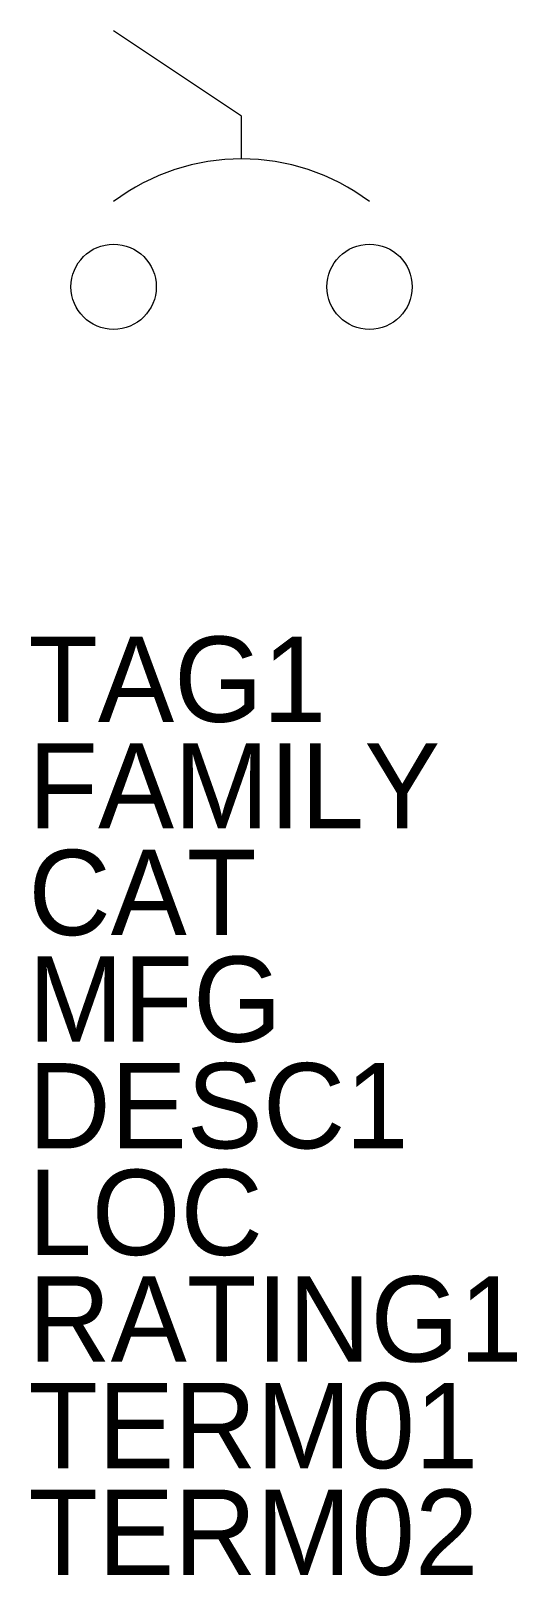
# Model space of a CAD drawing. Extents: x -0.06 to 0.65, y -1.89 to 0.38.
import ezdxf

# ---------------------------------------------------------------- set-up
doc = ezdxf.new("R2010")
doc.units = 0
doc.layers.get('0').update_dxf_attribs({"linetype": 'CONTINUOUS'})

msp = doc.modelspace()

# ---------------------------------------------------------------- linework, layer by layer
for p, q in [((0.25, 0.25), (0.0625, 0.375)), ((0.25, 0.1875), (0.25, 0.25))]:
    msp.add_line(p, q)
for centre in [(0.0625, 0), (0.4375, 0)]:
    msp.add_circle(centre, 0.0625)
msp.add_arc((0.25, -0.125), 0.3125, 53.1301, 126.8699)

# ---------------------------------------------------------------- texts
for tag, p in [('TAG1', (-0.0625, -0.6375)), ('FAMILY', (-0.0625, -0.79375)), ('CAT', (-0.0625, -0.95)), ('MFG', (-0.0625, -1.10625)), ('DESC1', (-0.0625, -1.2625)), ('LOC', (-0.0625, -1.41875)), ('RATING1', (-0.0625, -1.575)), ('TERM01', (-0.0625, -1.73125)), ('TERM02', (-0.0625, -1.8875))]:
    msp.add_attdef(tag, p, '', height=0.125)

doc.saveas('drawing.dxf')
